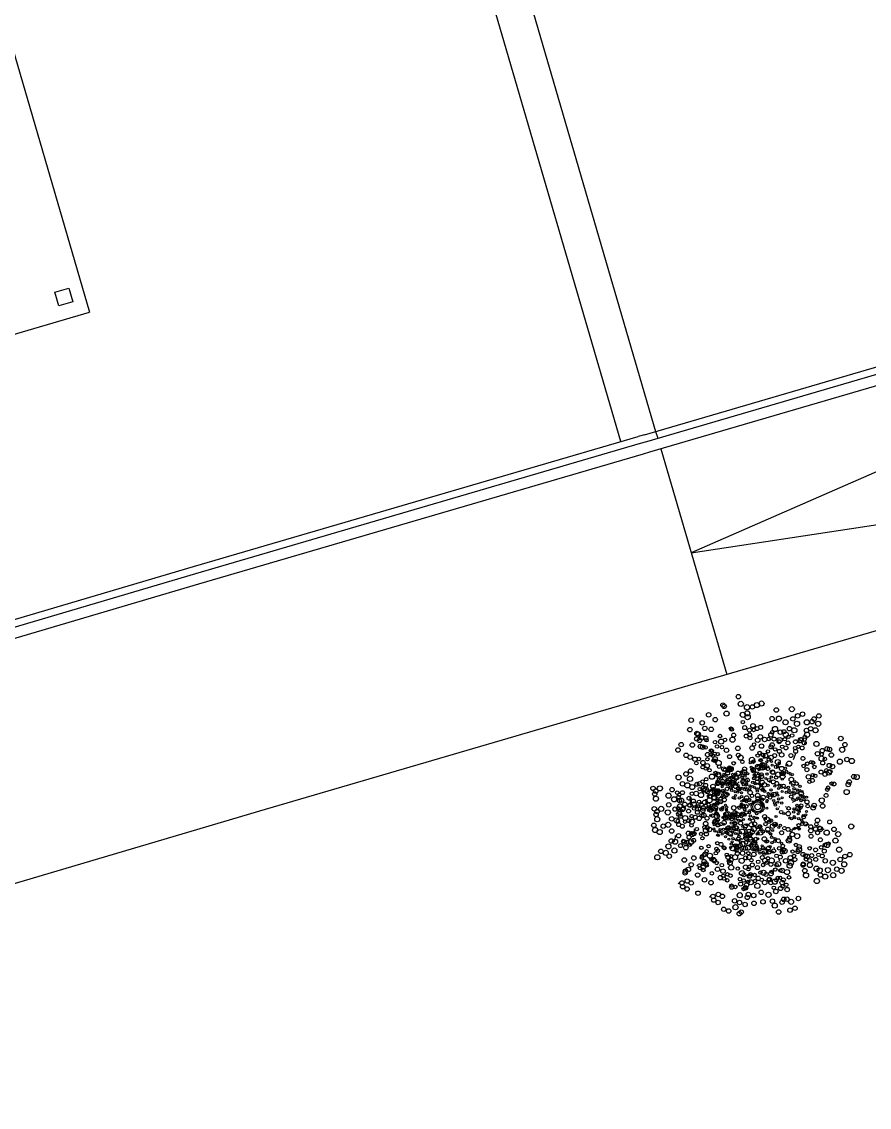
# Model space of a CAD drawing. Header units: millimetres. Extents: x 441061 to 442903, y 4515148 to 4515613.
# Drawn here: x 442456.626 to 442457.359, y 4515546.715 to 4515547.653 of the extents above; entities that cross this region are included whole.
import ezdxf

# ---------------------------------------------------------------- set-up
doc = ezdxf.new("R2010")
doc.units = ezdxf.units.MM
doc.linetypes.add('CONTINUA', pattern=[0])
doc.layers.add('01_mono BAJA', color=2, linetype='Continuous')
doc.layers.add('01_piscinas', color=254, linetype='Continuous')

# ---------------------------------------------------------------- blocks, each defined once
blk = doc.blocks.new('A$C48161785')
at = {"layer": '01_mono BAJA', "color": 254, "linetype": 'CONTINUA'}
for p in [(8.0249, 3), (0, 0, 0)]:
    blk.add_line(p, (8.0249, 0), dxfattribs=at)
blk.add_lwpolyline([(7.8349, 0.2), (7.9349, 0.2), (7.9349, 0.1), (7.8349, 0.1)], close=True, dxfattribs=at)
blk = doc.blocks.new('A$C21391103')
at = {"layer": '01_piscinas'}
for p, q in [((126.1849, 112.3025), (131.732, 93.3335)), ((131.4921, 93.2633), (125.9449, 112.2323)), ((131.655, 93.311), (136.835, 94.8258)), ((128.5387, 92.3997), (131.6121, 93.2984)), ((131.655, 93.311), (131.6121, 93.2984)), ((131.732, 93.3335), (131.746, 93.2859, 0)), ((131.767, 93.2139, 0), (132.2232, 91.6539, 0)), ((116.6448, 88.8855), (128.5387, 92.3997)), ((132.7595, 91.1656), (132.7823, 91.2269)), ((132.6852, 91.0674), (132.7027, 91.1145)), ((132.3084, 90.9126), (132.2962, 90.8991)), ((131.969, 90.8074), (131.971, 90.7674)), ((132.0771, 90.7919), (132.0787, 90.7611)), ((132.0931, 90.7448), (132.0896, 90.7459)), ((132.1373, 90.7602), (132.1339, 90.7614)), ((132.3753, 90.7588), (132.372, 90.7641)), ((132.6781, 90.7734), (132.7051, 90.7858)), ((132.8623, 90.7517), (132.8623, 90.7517)), ((132.9898, 90.7552), (132.9898, 90.7552)), ((132.3119, 90.6725), (132.2985, 90.6756)), ((132.3409, 90.6881), (132.3306, 90.6905)), ((132.5007, 90.6773), (132.4973, 90.6785)), ((132.5881, 90.7406), (132.5826, 90.7378)), ((132.6332, 90.7407), (132.6261, 90.7372)), ((132.1322, 90.6458), (132.1288, 90.647)), ((132.7672, 90.6213), (132.7911, 90.6205)), ((132.947, 90.6422), (132.9479, 90.6396)), ((133.0998, 90.6129), (133.101, 90.6094)), ((132.2169, 90.5639), (132.2136, 90.5692)), ((132.2342, 90.5889), (132.2309, 90.5942)), ((132.3677, 90.5768), (132.3653, 90.5721)), ((132.5258, 90.5525), (132.5354, 90.5422)), ((132.6201, 90.5672), (132.6201, 90.5672)), ((132.8662, 90.5857), (132.8971, 90.5846)), ((132.4881, 90.4463), (132.4873, 90.4448)), ((132.5492, 90.4615), (132.5521, 90.453)), ((132.6097, 90.486), (132.609, 90.4845)), ((132.8491, 90.4494), (132.85, 90.4467)), ((132.0548, 90.4054), (132.0493, 90.4027)), ((132.5827, 90.3779), (132.5864, 90.3668)), ((131.9399, 90.305), (131.9328, 90.3015)), ((132.0203, 90.3341), (132.0148, 90.3313)), ((132.3753, 90.3164), (132.365, 90.3188)), ((132.9726, 90.3621), (132.9737, 90.3587)), ((132.1854, 90.2626), (132.1799, 90.2599)), ((132.3845, 90.2658), (132.3742, 90.2682)), ((131.8951, 90.2122), (131.888, 90.2087)), ((132.3567, 90.1893), (132.3433, 90.1924)), ((132.1097, 90.1194), (132.1026, 90.1158)), ((132.3685, 90.1235), (132.3552, 90.1266))]:
    blk.add_line(p, q, dxfattribs=at)
for points in [[(78.5187, 98.4452), (89.0397, 80.8531), (89.1594, 80.8875), (95.1259, 82.6194), (101.6263, 84.4959), (106.2174, 85.8212), (112.1265, 87.5016), (116.2241, 88.7094), (116.6605, 88.8384), (128.5543, 92.3525), (131.6276, 93.2513), (131.6705, 93.2638), (136.8501, 94.7785, 0.005835), (144.9303, 97.0989, -0.002257), (145.5161, 97.2446, -0.002318), (146.1172, 97.3882, -0.000234), (146.1324, 97.3918, -0.000109), (146.1607, 97.3984, -0.024811), (152.6844, 98.583, -0.026464), (159.712, 99.1724, -0.005162), (161.0881, 99.2006, -0.022759), (169.41, 98.9059), (174.4367, 98.5998), (190.3909, 97.6282)], [(78.4444, 98.4233), (89.005, 80.7651), (89.1802, 80.8154), (95.1468, 82.5473), (101.6471, 84.4238), (106.238, 85.7491), (112.1474, 87.4296), (116.2453, 88.6375), (116.6817, 88.7665), (128.5755, 92.2806), (131.6486, 93.1793), (131.6915, 93.1918), (136.8706, 94.7063, 0.005834), (144.9503, 97.0266, -0.002251), (145.5338, 97.1717, -0.002318), (146.1343, 97.3152, -0.000235), (146.1496, 97.3188, -0.000109), (146.1778, 97.3253, -0.024812), (152.6944, 98.5087, -0.026464), (159.7143, 99.0975, -0.005162), (161.0889, 99.1256, -0.022761), (169.4047, 98.8311), (174.4321, 98.5249), (190.389, 97.5532)]]:
    blk.add_lwpolyline(points, format="xyb", dxfattribs=at)
at = {"layer": '01_piscinas', "elevation": 0}
blk.add_lwpolyline([(147.6622, 95.9923, 0.004391), (146.5456, 95.742, 0.000109), (146.5191, 95.7359, 0.000253), (146.5042, 95.7324, 0.002322), (145.9173, 95.5921, 0.002118), (145.3817, 95.4592, -0.0058), (137.3123, 93.1421), (132.1461, 91.6313), (132.1032, 91.6188), (129.0323, 90.7207), (123.1071, 88.9701)], format="xyb", dxfattribs=at)
at = {"layer": '01_piscinas'}
for points in [[(137.3317, 94.8333), (131.9776, 92.4937), (138.6114, 93.5014)], [(132.1738, 90.8484), (132.1863, 90.8544), (132.1863, 90.8544), (132.1909, 90.8595)], [(131.8596, 90.4987), (131.8698, 90.5273), (131.8698, 90.5273), (131.8691, 90.5424)], [(131.9929, 90.5544), (132.0008, 90.5764), (132.0008, 90.5764), (132.0002, 90.588)]]:
    blk.add_lwpolyline(points, dxfattribs=at)
for centre, radius in [((132.3039, 91.5009), 0.0154), ((132.197, 91.443), 0.0154), ((132.2052, 91.4337), 0.0154), ((132.3205, 91.4514), 0.0178), ((132.3634, 91.4281), 0.0178), ((132.4006, 91.4303), 0.0154), ((132.4324, 91.4429), 0.0178), ((132.4635, 91.4534), 0.0178), ((132.5664, 91.409), 0.0154), ((132.6732, 91.4148), 0.0178), ((131.9775, 91.3387), 0.0154), ((132.0983, 91.3758), 0.0154), ((132.1438, 91.3421), 0.0154), ((132.2218, 91.3842), 0.0178), ((132.3337, 91.3757), 0.0178), ((132.3648, 91.3862), 0.0178), ((132.3679, 91.3597), 0.0178), ((132.5367, 91.3489), 0.0154), ((132.5842, 91.3489), 0.0178), ((132.6805, 91.3472), 0.0154), ((132.7134, 91.3683), 0.0154), ((132.7472, 91.3805), 0.0154), ((132.8269, 91.347), 0.0154), ((132.8598, 91.3681), 0.0154), ((131.9686, 91.2731), 0.0154), ((132.0539, 91.3205), 0.0154), ((132.0717, 91.2818), 0.0154), ((132.1157, 91.2754), 0.0154), ((132.2525, 91.2808), 0.0119), ((132.2588, 91.2736), 0.0119), ((132.3347, 91.3253), 0.0119), ((132.3475, 91.2872), 0.0137), ((132.3805, 91.2693), 0.0137), ((132.405, 91.2999), 0.0154), ((132.4091, 91.2711), 0.0119), ((132.4336, 91.2808), 0.0137), ((132.4575, 91.2888), 0.0137), ((132.5571, 91.2775), 0.0178), ((132.594, 91.2555), 0.0154), ((132.6188, 91.2591), 0.0137), ((132.6299, 91.3241), 0.0178), ((132.6568, 91.2798), 0.0154), ((132.6903, 91.2691), 0.0178), ((132.7087, 91.3137), 0.0178), ((132.7763, 91.324), 0.0178), ((132.7742, 91.2676), 0.0154), ((132.8032, 91.2796), 0.0154), ((132.813, 91.3285), 0.0154), ((132.8367, 91.2689), 0.0178), ((132.8551, 91.3135), 0.0178), ((132.0163, 91.2093), 0.0154), ((132.0179, 91.2465), 0.0154), ((132.0259, 91.2421), 0.0154), ((132.0351, 91.1991), 0.0154), ((132.0507, 91.2163), 0.0154), ((132.0783, 91.2138), 0.0154), ((132.0836, 91.2005), 0.0119), ((132.1424, 91.1865), 0.0119), ((132.1766, 91.2291), 0.0119), ((132.1846, 91.1906), 0.0178), ((132.2116, 91.2032), 0.0119), ((132.2627, 91.2039), 0.0178), ((132.2716, 91.2355), 0.0137), ((132.3577, 91.2291), 0.0137), ((132.3816, 91.2371), 0.0137), ((132.3839, 91.2167), 0.0137), ((132.4374, 91.2005), 0.0154), ((132.4553, 91.2239), 0.0154), ((132.4851, 91.2052), 0.0154), ((132.5138, 91.2084), 0.0119), ((132.5288, 91.2378), 0.0154), ((132.5366, 91.2546), 0.0119), ((132.5503, 91.2084), 0.0137), ((132.5893, 91.2009), 0.0178), ((132.5855, 91.1894), 0.0137), ((132.6245, 91.2071), 0.0119), ((132.6321, 91.2385), 0.0178), ((132.6461, 91.1813), 0.0137), ((132.6497, 91.2233), 0.0119), ((132.6758, 91.2328), 0.0119), ((132.6981, 91.1892), 0.0137), ((132.7264, 91.1928), 0.0119), ((132.7357, 91.2008), 0.0178), ((132.7371, 91.207), 0.0119), ((132.7588, 91.1812), 0.0137), ((132.7623, 91.2232), 0.0119), ((132.7785, 91.2384), 0.0178), ((133.0115, 91.2119), 0.0154), ((131.8861, 91.1325), 0.0154), ((131.9087, 91.1699), 0.0154), ((131.9854, 91.1673), 0.0154), ((132.0412, 91.1569), 0.0154), ((132.0569, 91.1517), 0.0154), ((132.0768, 91.1501), 0.0119), ((132.1147, 91.1296), 0.0119), ((132.1209, 91.1263), 0.0119), ((132.1562, 91.1568), 0.0119), ((132.19, 91.1519), 0.0119), ((132.2217, 91.1308), 0.0154), ((132.2998, 91.1441), 0.0154), ((132.3987, 91.1461), 0.0154), ((132.4125, 91.1707), 0.0119), ((132.4512, 91.1122), 0.0119), ((132.4639, 91.1596), 0.0154), ((132.5077, 91.123), 0.0119), ((132.5295, 91.1535), 0.0137), ((132.5374, 91.167), 0.0154), ((132.5579, 91.1366), 0.0119), ((132.5872, 91.1235), 0.0137), ((132.6062, 91.1552), 0.0119), ((132.632, 91.147), 0.0137), ((132.6965, 91.1459), 0.0119), ((132.6998, 91.1234), 0.0137), ((132.7188, 91.1551), 0.0119), ((132.7446, 91.1469), 0.0137), ((132.8433, 91.1746), 0.0178), ((132.8506, 91.1069), 0.0154), ((132.8835, 91.128), 0.0154), ((132.9173, 91.1403), 0.0154), ((132.934, 91.1366), 0.0154), ((133.0212, 91.1342), 0.0178), ((133.0402, 91.1694), 0.0154), ((131.9428, 91.096), 0.0154), ((131.9707, 91.0834), 0.0154), ((132.0038, 91.0688), 0.0154), ((132.0134, 91.042), 0.0119), ((132.0307, 91.0707), 0.0119), ((132.0586, 91.0449), 0.0154), ((132.0913, 91.1008), 0.0154), ((132.0897, 91.0687), 0.0119), ((132.1135, 91.101), 0.0119), ((132.1279, 91.0932), 0.0119), ((132.1326, 91.0607), 0.0119), ((132.1428, 91.072), 0.0154), ((132.14, 91.1064), 0.0119), ((132.1447, 91.0567), 0.0119), ((132.1612, 91.1045), 0.0119), ((132.1673, 91.0437), 0.0178), ((132.243, 91.0867), 0.0137), ((132.2715, 91.0407), 0.0119), ((132.3031, 91.0969), 0.0137), ((132.3189, 91.0799), 0.0178), ((132.3316, 91.0509), 0.0119), ((132.3863, 91.0439), 0.00702), ((132.3979, 91.0642), 0.0178), ((132.4077, 91.0524), 0.0119), ((132.4056, 91.0487), 0.00702), ((132.4374, 91.0942), 0.0119), ((132.4578, 91.0628), 0.0119), ((132.4582, 91.0626), 0.00702), ((132.4719, 91.0299), 0.0154), ((132.4654, 91.0382), 0.00702), ((132.4741, 91.0979), 0.0119), ((132.4821, 91.0808), 0.00702), ((132.4912, 91.0935), 0.0154), ((132.5008, 91.0504), 0.00702), ((132.5143, 91.0685), 0.0119), ((132.5293, 91.0804), 0.0154), ((132.5329, 91.0539), 0.00702), ((132.5543, 91.0946), 0.0137), ((132.5758, 91.0488), 0.0178), ((132.586, 91.0381), 0.00702), ((132.5863, 91.0438), 0.00702), ((132.6026, 91.0994), 0.0154), ((132.6547, 91.0384), 0.0178), ((132.6669, 91.0945), 0.0137), ((132.7496, 91.0743), 0.0137), ((132.7805, 91.0385), 0.0119), ((132.8066, 91.0479), 0.0119), ((132.8194, 91.0451), 0.0119), ((132.8788, 91.0734), 0.0178), ((132.8791, 91.103), 0.0119), ((132.8865, 91.0432), 0.0137), ((132.9012, 91.0704), 0.0119), ((132.946, 91.0978), 0.0154), ((133.0058, 91.0521), 0.0178), ((133.0541, 91.0674), 0.0154), ((133.0876, 91.0567), 0.0178), ((131.9414, 90.9665), 0.0154), ((131.9742, 90.9876), 0.0154), ((132.0569, 91.0139), 0.0119), ((132.0784, 91.0042), 0.0119), ((132.088, 91.0232), 0.0154), ((132.1039, 90.9929), 0.0119), ((132.1461, 90.9745), 0.0119), ((132.1633, 90.9615), 0.0178), ((132.1712, 91.0176), 0.0119), ((132.2031, 91.001), 0.0154), ((132.203, 90.9656), 0.00702), ((132.2108, 90.9954), 0.0119), ((132.2297, 90.9737), 0.0137), ((132.229, 90.9845), 0.00808), ((132.2423, 91.0047), 0.0178), ((132.2369, 90.9977), 0.00702), ((132.2506, 91.0009), 0.0178), ((132.2455, 91.0141), 0.00702), ((132.2454, 91.0019), 0.00702), ((132.2607, 90.9988), 0.00808), ((132.2638, 90.9634), 0.00808), ((132.285, 90.9687), 0.00702), ((132.3015, 90.9715), 0.0154), ((132.327, 90.9816), 0.00808), ((132.3445, 90.9797), 0.0178), ((132.3463, 91.0015), 0.0137), ((132.3507, 90.9727), 0.00702), ((132.368, 90.9689), 0.00702), ((132.3928, 91.0139), 0.00702), ((132.4052, 90.9966), 0.0154), ((132.3977, 91.0009), 0.00702), ((132.407, 90.9894), 0.0137), ((132.4037, 90.9855), 0.00702), ((132.4334, 90.9631), 0.0178), ((132.4295, 91.0231), 0.00702), ((132.4381, 91.0177), 0.0154), ((132.4422, 90.9677), 0.00702), ((132.4441, 91.0018), 0.00702), ((132.4475, 90.9951), 0.00702), ((132.4529, 91.0267), 0.00702), ((132.4557, 91.0174), 0.00702), ((132.464, 90.9631), 0.0119), ((132.4714, 91.011), 0.0178), ((132.4663, 91.0179), 0.00702), ((132.4666, 91.0342), 0.00702), ((132.4788, 91.012), 0.0119), ((132.4743, 91.0082), 0.00702), ((132.4941, 91.0322), 0.00702), ((132.5011, 90.9665), 0.00808), ((132.5081, 91.0019), 0.0119), ((132.5062, 91.016), 0.00702), ((132.5399, 90.9802), 0.0154), ((132.5367, 91.0284), 0.00702), ((132.5439, 90.9776), 0.0137), ((132.5645, 91.0165), 0.0119), ((132.5781, 90.9632), 0.0178), ((132.5754, 91.0169), 0.00808), ((132.6027, 91.0044), 0.0154), ((132.6045, 90.9695), 0.0137), ((132.6087, 90.9781), 0.00808), ((132.6145, 90.962), 0.00808), ((132.6221, 90.9715), 0.00808), ((132.6288, 91.0067), 0.00808), ((132.6351, 90.9854), 0.00808), ((132.6394, 91.028), 0.00702), ((132.6478, 90.9742), 0.00702), ((132.6621, 90.968), 0.00808), ((132.7553, 91.0223), 0.0119), ((132.777, 90.9965), 0.0137), ((132.8183, 90.9593), 0.0119), ((132.8287, 91.0153), 0.0119), ((132.8747, 90.9801), 0.0137), ((132.903, 90.965), 0.0154), ((132.9118, 90.9919), 0.0119), ((132.9292, 90.9769), 0.0178), ((132.9326, 91.0251), 0.0154), ((132.9376, 90.9836), 0.0137), ((132.9539, 91.0182), 0.0154), ((131.8907, 90.9434), 0.0178), ((131.9176, 90.8991), 0.0154), ((131.9512, 90.8883), 0.0178), ((131.9695, 90.933), 0.0178), ((132.0169, 90.8965), 0.0137), ((132.0358, 90.8995), 0.0154), ((132.0559, 90.9142), 0.0119), ((132.0775, 90.8885), 0.0137), ((132.0811, 90.9305), 0.0119), ((132.1213, 90.9486), 0.0178), ((132.1286, 90.8809), 0.0154), ((132.1615, 90.902), 0.0154), ((132.1576, 90.9169), 0.00808), ((132.1632, 90.902), 0.00808), ((132.1687, 90.9579), 0.0119), ((132.1654, 90.9301), 0.00702), ((132.1845, 90.9074), 0.00702), ((132.1866, 90.9361), 0.00808), ((132.1953, 90.9143), 0.0154), ((132.1942, 90.9005), 0.0137), ((132.1944, 90.9493), 0.00702), ((132.1982, 90.8994), 0.00808), ((132.2029, 90.9535), 0.00702), ((132.2182, 90.9504), 0.00808), ((132.2194, 90.9048), 0.00702), ((132.2266, 90.9104), 0.0137), ((132.225, 90.9277), 0.00808), ((132.2267, 90.8905), 0.00808), ((132.2383, 90.9225), 0.0178), ((132.2439, 90.9425), 0.00702), ((132.247, 90.899), 0.00808), ((132.2487, 90.9188), 0.00702), ((132.263, 90.9046), 0.0178), ((132.2572, 90.9408), 0.0119), ((132.2647, 90.9015), 0.00702), ((132.2661, 90.915), 0.00702), ((132.2681, 90.9429), 0.00808), ((132.2874, 90.9437), 0.0137), ((132.2809, 90.9081), 0.00702), ((132.2824, 90.9245), 0.00702), ((132.2937, 90.9407), 0.0137), ((132.2902, 90.8943), 0.00702), ((132.3019, 90.888), 0.00702), ((132.3213, 90.9586), 0.00702), ((132.3287, 90.9444), 0.00808), ((132.3329, 90.9181), 0.0119), ((132.3302, 90.9067), 0.00702), ((132.3358, 90.9296), 0.00808), ((132.3375, 90.8924), 0.00808), ((132.349, 90.9528), 0.00808), ((132.3578, 90.9009), 0.00808), ((132.3597, 90.8938), 0.00808), ((132.366, 90.9244), 0.0137), ((132.3595, 90.9207), 0.00702), ((132.4028, 90.909), 0.00808), ((132.4127, 90.9374), 0.0119), ((132.4137, 90.9602), 0.00702), ((132.4161, 90.9437), 0.00702), ((132.4205, 90.8996), 0.00808), ((132.4344, 90.9116), 0.0137), ((132.438, 90.9536), 0.0119), ((132.446, 90.8995), 0.00702), ((132.4483, 90.9248), 0.00808), ((132.4495, 90.9418), 0.00702), ((132.4636, 90.9485), 0.0137), ((132.4599, 90.8881), 0.00808), ((132.4687, 90.9095), 0.0154), ((132.4833, 90.8917), 0.0154), ((132.4938, 90.9353), 0.00702), ((132.5087, 90.8877), 0.00808), ((132.5163, 90.9248), 0.0119), ((132.5232, 90.9145), 0.00702), ((132.5305, 90.9457), 0.00808), ((132.5456, 90.9117), 0.0137), ((132.5646, 90.9434), 0.0119), ((132.569, 90.9013), 0.0137), ((132.5856, 90.8883), 0.00702), ((132.6085, 90.9496), 0.0178), ((132.5989, 90.8901), 0.00702), ((132.6072, 90.9308), 0.00702), ((132.6161, 90.8852), 0.0119), ((132.6696, 90.9287), 0.0154), ((132.6654, 90.9041), 0.00702), ((132.6755, 90.9613), 0.00808), ((132.6806, 90.8889), 0.00808), ((132.6943, 90.9139), 0.00702), ((132.7071, 90.8997), 0.0119), ((132.7879, 90.9475), 0.0154), ((132.7955, 90.9131), 0.0119), ((132.8158, 90.9223), 0.0137), ((132.8347, 90.954), 0.0119), ((132.9484, 90.9005), 0.0119), ((132.9639, 90.8982), 0.0137), ((133.063, 90.8943), 0.0154), ((133.0698, 90.9118), 0.0154), ((133.1017, 90.9486), 0.0154), ((133.1218, 90.9457), 0.0178), ((131.7136, 90.8673), 0.0154), ((131.7256, 90.8285), 0.0154), ((131.7324, 90.8484), 0.0154), ((131.7611, 90.8673), 0.0178), ((131.8208, 90.8171), 0.0178), ((131.8455, 90.8584), 0.0154), ((131.8807, 90.838), 0.0119), ((131.8899, 90.8081), 0.0119), ((131.8951, 90.8234), 0.0119), ((131.9172, 90.8379), 0.0137), ((131.9851, 90.8765), 0.0178), ((131.9821, 90.8311), 0.0119), ((132.012, 90.8321), 0.0154), ((132.0376, 90.8624), 0.0119), ((132.0456, 90.8214), 0.0178), ((132.064, 90.866), 0.0178), ((132.0634, 90.8541), 0.0137), ((132.0779, 90.8579), 0.0178), ((132.0895, 90.845), 0.0137), ((132.1049, 90.8135), 0.0154), ((132.102, 90.8513), 0.00808), ((132.1102, 90.8109), 0.0119), ((132.1232, 90.8566), 0.00702), ((132.1285, 90.8627), 0.0119), ((132.1384, 90.8028), 0.0178), ((132.1305, 90.8424), 0.00808), ((132.131, 90.8272), 0.00702), ((132.1502, 90.837), 0.0137), ((132.1568, 90.8474), 0.0178), ((132.1508, 90.8508), 0.00808), ((132.1549, 90.8282), 0.00808), ((132.1609, 90.8307), 0.0137), ((132.1693, 90.8564), 0.00702), ((132.176, 90.8465), 0.00808), ((132.1923, 90.878), 0.00702), ((132.1999, 90.8484), 0.0119), ((132.1954, 90.8255), 0.00702), ((132.1972, 90.8518), 0.00702), ((132.2216, 90.8227), 0.0137), ((132.2252, 90.8646), 0.0119), ((132.2243, 90.8353), 0.00702), ((132.231, 90.8254), 0.00808), ((132.2512, 90.8741), 0.0119), ((132.2511, 90.8764), 0.00808), ((132.2578, 90.8537), 0.00808), ((132.2843, 90.8804), 0.0137), ((132.2815, 90.8448), 0.00702), ((132.2844, 90.8187), 0.00702), ((132.3033, 90.8667), 0.0137), ((132.2989, 90.841), 0.00702), ((132.301, 90.869), 0.00808), ((132.3077, 90.8544), 0.00702), ((132.3141, 90.8585), 0.00702), ((132.3257, 90.8377), 0.00702), ((132.3294, 90.868), 0.00702), ((132.3451, 90.8618), 0.00808), ((132.3541, 90.8708), 0.00702), ((132.3614, 90.8566), 0.00808), ((132.3855, 90.8384), 0.0154), ((132.3817, 90.865), 0.00808), ((132.3834, 90.8849), 0.00702), ((132.3975, 90.8157), 0.0119), ((132.4008, 90.8811), 0.00702), ((132.4156, 90.8741), 0.00702), ((132.4372, 90.8182), 0.0154), ((132.4321, 90.8629), 0.00808), ((132.4343, 90.8492), 0.00808), ((132.4615, 90.8704), 0.0119), ((132.4613, 90.8842), 0.00808), ((132.4752, 90.8051), 0.0154), ((132.4727, 90.8567), 0.0119), ((132.4682, 90.8584), 0.00702), ((132.4847, 90.8472), 0.00808), ((132.508, 90.8132), 0.00808), ((132.5097, 90.8331), 0.00702), ((132.527, 90.8293), 0.00702), ((132.5291, 90.8572), 0.00808), ((132.5356, 90.8164), 0.00808), ((132.5486, 90.8241), 0.0154), ((132.5419, 90.8223), 0.00702), ((132.5557, 90.8833), 0.00702), ((132.5686, 90.8366), 0.00702), ((132.5766, 90.8201), 0.00702), ((132.581, 90.8667), 0.00702), ((132.6025, 90.8745), 0.00702), ((132.607, 90.8454), 0.00702), ((132.6271, 90.8709), 0.00702), ((132.6347, 90.8396), 0.00808), ((132.649, 90.8746), 0.00808), ((132.6537, 90.8557), 0.00702), ((132.6606, 90.8379), 0.00808), ((132.6688, 90.8108), 0.0119), ((132.6818, 90.8433), 0.00702), ((132.6874, 90.8662), 0.00808), ((132.6891, 90.829), 0.00808), ((132.7094, 90.8375), 0.00808), ((132.7111, 90.8573), 0.00702), ((132.7285, 90.8535), 0.00702), ((132.7305, 90.8814), 0.00808), ((132.7382, 90.832), 0.0154), ((132.7345, 90.819), 0.00808), ((132.7433, 90.8466), 0.00702), ((132.9102, 90.8186), 0.0137), ((132.9186, 90.8587), 0.0119), ((132.9239, 90.8722), 0.0119), ((133.052, 90.8422), 0.0178), ((131.734, 90.7959), 0.0178), ((131.8223, 90.7537), 0.0154), ((131.8593, 90.792), 0.0178), ((131.8963, 90.783), 0.0137), ((131.8995, 90.7455), 0.0154), ((131.9102, 90.7855), 0.0154), ((131.9333, 90.7577), 0.0154), ((131.9632, 90.7994), 0.0137), ((131.9643, 90.7505), 0.0119), ((131.9691, 90.7509), 0.0154), ((131.9927, 90.7801), 0.0137), ((131.9972, 90.7591), 0.0154), ((132.0252, 90.7281), 0.0178), ((132.0236, 90.7442), 0.0119), ((132.0319, 90.775), 0.0119), ((132.0497, 90.7537), 0.0119), ((132.062, 90.7323), 0.0154), ((132.0709, 90.7709), 0.0154), ((132.0772, 90.7484), 0.0119), ((132.0988, 90.7547), 0.0119), ((132.1049, 90.7856), 0.0178), ((132.0995, 90.7395), 0.00702), ((132.1289, 90.7548), 0.00702), ((132.136, 90.8026), 0.0137), ((132.1337, 90.7579), 0.00702), ((132.1438, 90.7549), 0.00702), ((132.1487, 90.7341), 0.0119), ((132.1555, 90.7638), 0.0119), ((132.1561, 90.7851), 0.00702), ((132.1608, 90.7593), 0.00702), ((132.1817, 90.7751), 0.0137), ((132.1816, 90.7966), 0.0119), ((132.1814, 90.7685), 0.00702), ((132.1868, 90.8092), 0.00702), ((132.2074, 90.7883), 0.0137), ((132.2107, 90.8103), 0.00808), ((132.2151, 90.7519), 0.00702), ((132.2224, 90.7377), 0.00808), ((132.2718, 90.7327), 0.0154), ((132.2696, 90.8028), 0.00808), ((132.2798, 90.797), 0.00702), ((132.3101, 90.7344), 0.0119), ((132.311, 90.8011), 0.00808), ((132.3169, 90.7414), 0.00702), ((132.3229, 90.7581), 0.00702), ((132.3259, 90.8107), 0.00808), ((132.3255, 90.7578), 0.00702), ((132.3275, 90.7798), 0.00702), ((132.3359, 90.7447), 0.0154), ((132.3408, 90.7425), 0.00808), ((132.3424, 90.7894), 0.00702), ((132.3479, 90.782), 0.00808), ((132.3603, 90.8015), 0.0154), ((132.3594, 90.7436), 0.0119), ((132.3557, 90.7912), 0.00702), ((132.3593, 90.7755), 0.00702), ((132.3781, 90.7873), 0.0119), ((132.3818, 90.7911), 0.00702), ((132.3882, 90.7571), 0.00702), ((132.4375, 90.7401), 0.0447), ((132.4063, 90.7743), 0.00702), ((132.4375, 90.7401), 0.0344), ((132.4375, 90.7401), 0.0203), ((132.4372, 90.8002), 0.0119), ((132.4324, 90.7847), 0.00702), ((132.4524, 90.7885), 0.00702), ((132.4665, 90.7901), 0.0119), ((132.4625, 90.7654), 0.00702), ((132.4705, 90.7489), 0.00702), ((132.501, 90.7742), 0.00702), ((132.5021, 90.7846), 0.00702), ((132.523, 90.8047), 0.0119), ((132.5477, 90.7844), 0.00702), ((132.5545, 90.7667), 0.00808), ((132.56, 90.7525), 0.00808), ((132.5758, 90.772), 0.00702), ((132.5814, 90.795), 0.00808), ((132.6034, 90.7662), 0.00808), ((132.6063, 90.8026), 0.00702), ((132.6818, 90.7924), 0.00808), ((132.7076, 90.7907), 0.00808), ((132.7079, 90.7494), 0.00808), ((132.7157, 90.8015), 0.00702), ((132.7325, 90.7343), 0.0119), ((132.7288, 90.7961), 0.00702), ((132.7378, 90.7478), 0.0119), ((132.7362, 90.7818), 0.00808), ((132.7477, 90.8087), 0.00702), ((132.7565, 90.7903), 0.00808), ((132.7582, 90.8101), 0.00702), ((132.7777, 90.7738), 0.0137), ((132.7755, 90.8063), 0.00702), ((132.7827, 90.7447), 0.0119), ((132.821, 90.7326), 0.0154), ((132.8278, 90.75), 0.0154), ((132.8798, 90.784), 0.0178), ((132.8862, 90.7461), 0.0154), ((131.7228, 90.7261), 0.0154), ((131.7349, 90.6873), 0.0154), ((131.7432, 90.6547), 0.0178), ((131.7416, 90.7072), 0.0154), ((131.7703, 90.7261), 0.0178), ((131.816, 90.7013), 0.0178), ((131.8429, 90.657), 0.0154), ((131.8666, 90.7244), 0.0154), ((131.8878, 90.7293), 0.0119), ((131.8948, 90.6909), 0.0178), ((131.897, 90.6995), 0.0119), ((131.9034, 90.6744), 0.0137), ((131.9022, 90.7148), 0.0119), ((131.9184, 90.7223), 0.0154), ((131.9243, 90.7293), 0.0137), ((131.9362, 90.6621), 0.0178), ((131.9594, 90.7103), 0.0137), ((131.9801, 90.6762), 0.0119), ((131.9984, 90.728), 0.0119), ((132.0059, 90.6679), 0.0137), ((132.0201, 90.7023), 0.0137), ((132.0326, 90.6605), 0.0154), ((132.0382, 90.7264), 0.0119), ((132.0519, 90.6801), 0.0137), ((132.0584, 90.716), 0.0154), ((132.0654, 90.6816), 0.0154), ((132.087, 90.6611), 0.0137), ((132.0931, 90.7295), 0.00702), ((132.0975, 90.7146), 0.00702), ((132.1123, 90.7179), 0.0154), ((132.1125, 90.6808), 0.00702), ((132.1204, 90.7309), 0.0137), ((132.1156, 90.7318), 0.00702), ((132.1205, 90.7188), 0.00702), ((132.126, 90.6788), 0.0119), ((132.1459, 90.7216), 0.0119), ((132.1544, 90.6763), 0.0178), ((132.1513, 90.6951), 0.0119), ((132.1521, 90.7221), 0.00702), ((132.1568, 90.6963), 0.00702), ((132.1649, 90.6754), 0.00702), ((132.182, 90.7271), 0.00702), ((132.1873, 90.7231), 0.0119), ((132.1953, 90.7289), 0.00702), ((132.1963, 90.7375), 0.00702), ((132.1969, 90.6656), 0.00702), ((132.2132, 90.6688), 0.0154), ((132.2135, 90.6618), 0.0137), ((132.2092, 90.6908), 0.00702), ((132.2198, 90.691), 0.0137), ((132.2172, 90.6744), 0.00702), ((132.2213, 90.7168), 0.00702), ((132.2217, 90.7209), 0.00702), ((132.2333, 90.6658), 0.0178), ((132.2311, 90.6922), 0.0154), ((132.2434, 90.6642), 0.00808), ((132.2513, 90.6774), 0.00702), ((132.2609, 90.6736), 0.0154), ((132.2599, 90.6938), 0.00702), ((132.2598, 90.6817), 0.00702), ((132.265, 90.6853), 0.0119), ((132.2804, 90.683), 0.0137), ((132.2787, 90.7033), 0.0119), ((132.2751, 90.6785), 0.00808), ((132.2887, 90.7036), 0.00702), ((132.3017, 90.6889), 0.0119), ((132.3007, 90.6706), 0.00702), ((132.3207, 90.6915), 0.00808), ((132.325, 90.6711), 0.00808), ((132.3346, 90.6899), 0.0154), ((132.3419, 90.6969), 0.00702), ((132.3475, 90.7198), 0.00808), ((132.3493, 90.6826), 0.00808), ((132.3584, 90.7015), 0.0119), ((132.3795, 90.6994), 0.00808), ((132.3833, 90.7146), 0.00702), ((132.3862, 90.6767), 0.00808), ((132.4099, 90.6678), 0.00702), ((132.4273, 90.664), 0.00702), ((132.4294, 90.692), 0.00808), ((132.4853, 90.6728), 0.0137), ((132.4997, 90.6526), 0.0178), ((132.5003, 90.7314), 0.00702), ((132.5639, 90.6729), 0.00702), ((132.5729, 90.7261), 0.00702), ((132.5997, 90.7037), 0.0119), ((132.6171, 90.6941), 0.00702), ((132.6484, 90.6928), 0.0154), ((132.6511, 90.7294), 0.0119), ((132.6868, 90.7054), 0.00808), ((132.6885, 90.7252), 0.00702), ((132.6886, 90.6725), 0.00702), ((132.6932, 90.6634), 0.00702), ((132.7059, 90.7214), 0.00702), ((132.7151, 90.7262), 0.0154), ((132.7163, 90.6916), 0.00702), ((132.7207, 90.7145), 0.00702), ((132.7249, 90.7079), 0.00702), ((132.7553, 90.6681), 0.0119), ((132.7522, 90.6791), 0.00808), ((132.7697, 90.6843), 0.00702), ((132.7741, 90.7072), 0.00702), ((131.7196, 90.6126), 0.0154), ((131.728, 90.5799), 0.0178), ((131.7846, 90.6068), 0.0154), ((131.8182, 90.6157), 0.0178), ((131.8764, 90.6462), 0.0178), ((131.8853, 90.642), 0.0119), ((131.8917, 90.6169), 0.0137), ((131.9163, 90.6058), 0.0137), ((131.9352, 90.6376), 0.0119), ((131.9611, 90.6444), 0.0137), ((131.9819, 90.6374), 0.0178), ((131.9798, 90.6118), 0.0119), ((132.0168, 90.5864), 0.0119), ((132.0689, 90.5991), 0.0119), ((132.0777, 90.6243), 0.0154), ((132.0888, 90.5953), 0.0137), ((132.1042, 90.5834), 0.0154), ((132.1323, 90.6305), 0.00702), ((132.1341, 90.588), 0.00702), ((132.1462, 90.6383), 0.0178), ((132.1367, 90.6157), 0.00702), ((132.1387, 90.6405), 0.00702), ((132.1548, 90.6329), 0.00702), ((132.162, 90.6144), 0.0137), ((132.1607, 90.651), 0.0119), ((132.1597, 90.6198), 0.00702), ((132.1811, 90.6196), 0.0119), ((132.205, 90.6308), 0.0154), ((132.2013, 90.6194), 0.00702), ((132.2315, 90.59), 0.0154), ((132.2362, 90.5936), 0.0154), ((132.2388, 90.5911), 0.00702), ((132.2542, 90.5879), 0.00808), ((132.2587, 90.656), 0.0119), ((132.255, 90.6276), 0.00808), ((132.2652, 90.6044), 0.00702), ((132.2836, 90.5935), 0.0178), ((132.2791, 90.6246), 0.0119), ((132.2762, 90.6329), 0.00702), ((132.2826, 90.6274), 0.0119), ((132.2819, 90.6558), 0.00808), ((132.2919, 90.5976), 0.0119), ((132.3056, 90.6469), 0.00702), ((132.3191, 90.6273), 0.0137), ((132.3229, 90.6432), 0.00702), ((132.3338, 90.605), 0.00702), ((132.3393, 90.6526), 0.00702), ((132.3542, 90.6083), 0.0137), ((132.3491, 90.5897), 0.00808), ((132.3627, 90.6148), 0.00702), ((132.3806, 90.6538), 0.00702), ((132.393, 90.6162), 0.0154), ((132.4033, 90.6448), 0.0119), ((132.4107, 90.5866), 0.0178), ((132.4169, 90.622), 0.0137), ((132.4316, 90.5961), 0.00808), ((132.4364, 90.6624), 0.00702), ((132.452, 90.603), 0.0137), ((132.4528, 90.6015), 0.00702), ((132.4601, 90.5872), 0.00808), ((132.491, 90.6207), 0.0119), ((132.4902, 90.657), 0.00702), ((132.507, 90.5849), 0.0154), ((132.5162, 90.637), 0.0119), ((132.5224, 90.6463), 0.00702), ((132.5291, 90.6459), 0.0119), ((132.5399, 90.606), 0.0154), ((132.5566, 90.6176), 0.0154), ((132.5585, 90.6143), 0.00702), ((132.5663, 90.6177), 0.00702), ((132.5838, 90.5976), 0.00702), ((132.594, 90.6119), 0.00808), ((132.6214, 90.5927), 0.0119), ((132.6473, 90.5844), 0.0137), ((132.6597, 90.6627), 0.00702), ((132.672, 90.6581), 0.00808), ((132.6884, 90.5885), 0.00702), ((132.6963, 90.5919), 0.00702), ((132.7197, 90.613), 0.0119), ((132.7184, 90.5935), 0.00702), ((132.7208, 90.6576), 0.00808), ((132.7457, 90.6225), 0.0119), ((132.7413, 90.647), 0.00702), ((132.7486, 90.6328), 0.00808), ((132.769, 90.6219), 0.0137), ((132.8042, 90.6029), 0.0137), ((132.8382, 90.5872), 0.0154), ((132.8431, 90.6206), 0.0119), ((132.8507, 90.6465), 0.0154), ((132.8685, 90.5864), 0.0178), ((132.8648, 90.5948), 0.0137), ((132.9348, 90.6355), 0.0137), ((132.9648, 90.5847), 0.0154), ((133.084, 90.6041), 0.0178), ((131.7599, 90.5656), 0.0178), ((131.8425, 90.5733), 0.0154), ((131.8906, 90.5403), 0.0154), ((131.9584, 90.5568), 0.0154), ((131.9626, 90.5298), 0.0137), ((131.978, 90.5585), 0.0119), ((131.9842, 90.5518), 0.0178), ((131.9945, 90.5077), 0.0137), ((131.9979, 90.5547), 0.0137), ((132.0461, 90.5529), 0.0119), ((132.0554, 90.523), 0.0119), ((132.0794, 90.5767), 0.0178), ((132.0826, 90.5528), 0.0137), ((132.1413, 90.5731), 0.00702), ((132.1591, 90.5435), 0.00702), ((132.1647, 90.5664), 0.00808), ((132.1668, 90.5427), 0.00702), ((132.177, 90.5826), 0.00702), ((132.1842, 90.5677), 0.00702), ((132.1922, 90.5512), 0.00702), ((132.2009, 90.5837), 0.00808), ((132.2129, 90.5619), 0.00702), ((132.2147, 90.5337), 0.00702), ((132.2215, 90.5661), 0.00702), ((132.2303, 90.5869), 0.00702), ((132.2314, 90.5521), 0.00702), ((132.2379, 90.5173), 0.00702), ((132.2482, 90.5548), 0.0154), ((132.2553, 90.5423), 0.00702), ((132.2609, 90.5653), 0.00808), ((132.266, 90.5205), 0.00808), ((132.2798, 90.5801), 0.00702), ((132.2846, 90.5564), 0.00702), ((132.3034, 90.5186), 0.0119), ((132.302, 90.5526), 0.00702), ((132.304, 90.5805), 0.00808), ((132.3091, 90.5357), 0.00808), ((132.3183, 90.562), 0.00702), ((132.3293, 90.5688), 0.0178), ((132.3234, 90.5173), 0.00702), ((132.3562, 90.5244), 0.0154), ((132.356, 90.5425), 0.0137), ((132.3502, 90.5441), 0.00702), ((132.3558, 90.567), 0.00808), ((132.3575, 90.5298), 0.00808), ((132.375, 90.5742), 0.0119), ((132.3778, 90.5383), 0.00808), ((132.3856, 90.5232), 0.0137), ((132.3897, 90.5137), 0.0178), ((132.3795, 90.5581), 0.00702), ((132.3865, 90.5416), 0.00808), ((132.4008, 90.566), 0.0137), ((132.3969, 90.5544), 0.00702), ((132.3989, 90.5823), 0.00808), ((132.4247, 90.5181), 0.0119), ((132.4345, 90.5533), 0.00808), ((132.4378, 90.5196), 0.00702), ((132.4407, 90.5592), 0.00702), ((132.4563, 90.5619), 0.0178), ((132.4727, 90.5689), 0.0119), ((132.4833, 90.5175), 0.0154), ((132.5024, 90.5689), 0.00702), ((132.5172, 90.562), 0.00702), ((132.5268, 90.552), 0.00808), ((132.5335, 90.5293), 0.00808), ((132.5404, 90.577), 0.00702), ((132.5572, 90.5204), 0.00702), ((132.6025, 90.561), 0.0137), ((132.652, 90.5072), 0.0178), ((132.6572, 90.5132), 0.0137), ((132.6576, 90.5277), 0.0119), ((132.6681, 90.5752), 0.00808), ((132.6766, 90.5485), 0.0154), ((132.7102, 90.5377), 0.0178), ((132.7239, 90.5861), 0.00808), ((132.8043, 90.5749), 0.0154), ((132.8059, 90.537), 0.0137), ((132.8507, 90.5605), 0.0137), ((132.8703, 90.5124), 0.0137), ((132.9141, 90.5617), 0.0178), ((132.9746, 90.5066), 0.0178), ((132.993, 90.5512), 0.0178), ((131.7682, 90.4327), 0.0154), ((131.8202, 90.4667), 0.0178), ((131.8402, 90.504), 0.0154), ((131.8616, 90.4379), 0.0178), ((131.866, 90.499), 0.0178), ((131.9037, 90.4719), 0.0137), ((131.9227, 90.5037), 0.0119), ((131.9287, 90.4967), 0.0154), ((131.9407, 90.4579), 0.0154), ((131.9485, 90.4954), 0.0137), ((131.9672, 90.4779), 0.0119), ((131.9762, 90.4966), 0.0178), ((132.0475, 90.4575), 0.0119), ((132.0976, 90.4679), 0.0119), ((132.1524, 90.4488), 0.0119), ((132.1576, 90.4884), 0.0119), ((132.1615, 90.4372), 0.0119), ((132.1834, 90.4801), 0.0137), ((132.2026, 90.4592), 0.0119), ((132.207, 90.4539), 0.0119), ((132.2501, 90.4598), 0.00702), ((132.2557, 90.4827), 0.00808), ((132.2632, 90.4522), 0.0154), ((132.2603, 90.4976), 0.00702), ((132.2806, 90.4724), 0.0119), ((132.2794, 90.4738), 0.00702), ((132.2795, 90.4388), 0.00702), ((132.2898, 90.4426), 0.0119), ((132.2897, 90.5116), 0.00702), ((132.2897, 90.4765), 0.00702), ((132.295, 90.4579), 0.0119), ((132.2968, 90.47), 0.00702), ((132.3004, 90.4547), 0.00808), ((132.307, 90.5078), 0.00702), ((132.3171, 90.4724), 0.0137), ((132.3191, 90.4906), 0.00702), ((132.3315, 90.4832), 0.0178), ((132.3241, 90.4458), 0.00702), ((132.3522, 90.4534), 0.0137), ((132.3571, 90.4936), 0.0119), ((132.37, 90.4581), 0.0178), ((132.3912, 90.4711), 0.0119), ((132.3925, 90.4803), 0.00808), ((132.4003, 90.4935), 0.00702), ((132.4041, 90.4436), 0.00808), ((132.4089, 90.5098), 0.00702), ((132.4165, 90.4873), 0.0119), ((132.4209, 90.4515), 0.0154), ((132.4242, 90.4946), 0.00808), ((132.4253, 90.449), 0.00702), ((132.4309, 90.4719), 0.00808), ((132.4339, 90.4608), 0.00808), ((132.4529, 90.4432), 0.00808), ((132.4678, 90.4699), 0.00702), ((132.4751, 90.4547), 0.0119), ((132.4802, 90.4485), 0.00808), ((132.4979, 90.5009), 0.0119), ((132.5039, 90.4396), 0.00702), ((132.5116, 90.4546), 0.0137), ((132.5067, 90.501), 0.00808), ((132.5233, 90.4638), 0.00808), ((132.5352, 90.4921), 0.00808), ((132.5467, 90.4356), 0.0137), ((132.5555, 90.5006), 0.00808), ((132.58, 90.5054), 0.0137), ((132.5857, 90.4533), 0.0119), ((132.6018, 90.4883), 0.00808), ((132.611, 90.4696), 0.0119), ((132.6138, 90.442), 0.0137), ((132.6228, 90.435), 0.0178), ((132.7013, 90.4769), 0.0119), ((132.7231, 90.4451), 0.0178), ((132.7236, 90.464), 0.0154), ((132.7966, 90.4534), 0.0119), ((132.837, 90.4426), 0.0137), ((132.876, 90.4604), 0.0119), ((132.8976, 90.4346), 0.0137), ((132.9012, 90.4766), 0.0119), ((132.9164, 90.4761), 0.0178), ((132.9273, 90.486), 0.0119), ((133.0001, 90.4441), 0.0178), ((131.7436, 90.3915), 0.0178), ((131.8018, 90.422), 0.0178), ((131.8261, 90.3992), 0.0154), ((131.9304, 90.3727), 0.0154), ((131.9956, 90.3862), 0.0154), ((132.0511, 90.3888), 0.0119), ((132.0533, 90.3983), 0.0119), ((132.0669, 90.3614), 0.0154), ((132.0688, 90.4067), 0.0119), ((132.0736, 90.4128), 0.0154), ((132.084, 90.4323), 0.0119), ((132.1072, 90.4021), 0.0178), ((132.1179, 90.3774), 0.0119), ((132.1321, 90.3749), 0.0154), ((132.1379, 90.3681), 0.0154), ((132.1477, 90.4192), 0.0119), ((132.2236, 90.4084), 0.0119), ((132.2335, 90.3921), 0.0154), ((132.239, 90.3636), 0.0119), ((132.2523, 90.3732), 0.0154), ((132.2528, 90.3982), 0.0119), ((132.281, 90.3921), 0.0178), ((132.2963, 90.4175), 0.0137), ((132.2948, 90.4317), 0.00702), ((132.3267, 90.3674), 0.0178), ((132.333, 90.4197), 0.0154), ((132.354, 90.3875), 0.0137), ((132.3729, 90.4193), 0.0119), ((132.3773, 90.3904), 0.0154), ((132.3938, 90.3719), 0.0119), ((132.4102, 90.4115), 0.0154), ((132.4326, 90.4347), 0.00808), ((132.4403, 90.3604), 0.0119), ((132.4534, 90.4202), 0.00808), ((132.4687, 90.3899), 0.0137), ((132.4746, 90.4256), 0.00702), ((132.4864, 90.369), 0.0154), ((132.4819, 90.4113), 0.00808), ((132.5022, 90.4198), 0.00808), ((132.5079, 90.3849), 0.0119), ((132.516, 90.4291), 0.0154), ((132.5213, 90.4359), 0.00702), ((132.5338, 90.369), 0.0178), ((132.5361, 90.4289), 0.00702), ((132.5674, 90.4015), 0.0119), ((132.5932, 90.3932), 0.0137), ((132.6074, 90.4276), 0.0137), ((132.6302, 90.3673), 0.0154), ((132.663, 90.3884), 0.0154), ((132.6667, 90.3525), 0.0178), ((132.6785, 90.4307), 0.0119), ((132.6878, 90.4009), 0.0119), ((132.6942, 90.3758), 0.0137), ((132.715, 90.4307), 0.0137), ((132.7501, 90.4117), 0.0137), ((132.767, 90.402), 0.0137), ((132.7709, 90.3775), 0.0119), ((132.7805, 90.398), 0.0154), ((132.7967, 90.3693), 0.0137), ((132.8108, 90.4036), 0.0137), ((132.8387, 90.3768), 0.0137), ((132.8577, 90.4085), 0.0119), ((132.8835, 90.4003), 0.0137), ((132.9043, 90.3673), 0.0154), ((132.9568, 90.3534), 0.0178), ((133.0075, 90.3764), 0.0154), ((133.0403, 90.3975), 0.0154), ((133.0742, 90.4098), 0.0154), ((131.9352, 90.2834), 0.0154), ((131.938, 90.2957), 0.0154), ((131.9582, 90.3067), 0.0154), ((131.9779, 90.34), 0.0154), ((132.0344, 90.3354), 0.0119), ((132.0387, 90.3158), 0.0119), ((132.0608, 90.323), 0.0154), ((132.0617, 90.3034), 0.0119), ((132.0627, 90.3455), 0.0119), ((132.0786, 90.3464), 0.0154), ((132.0842, 90.3358), 0.0119), ((132.1544, 90.3522), 0.0119), ((132.1594, 90.3088), 0.0154), ((132.1891, 90.337), 0.0119), ((132.1974, 90.2957), 0.0154), ((132.2455, 90.3534), 0.0154), ((132.2539, 90.3207), 0.0178), ((132.2994, 90.3136), 0.0119), ((132.3289, 90.2817), 0.0178), ((132.3536, 90.323), 0.0154), ((132.373, 90.3093), 0.0119), ((132.3782, 90.3246), 0.0119), ((132.4003, 90.3391), 0.0137), ((132.4354, 90.3201), 0.0137), ((132.4561, 90.286), 0.0119), ((132.4781, 90.2848), 0.0178), ((132.4744, 90.3378), 0.0119), ((132.4996, 90.354), 0.0119), ((132.5283, 90.3424), 0.0137), ((132.534, 90.2903), 0.0119), ((132.5592, 90.3066), 0.0119), ((132.5675, 90.3374), 0.0119), ((132.5795, 90.3443), 0.0178), ((132.5942, 90.3003), 0.0119), ((132.6064, 90.2999), 0.0154), ((132.64, 90.2892), 0.0178), ((132.6583, 90.3338), 0.0178), ((132.7508, 90.3379), 0.0154), ((132.7519, 90.3458), 0.0137), ((132.7628, 90.2991), 0.0154), ((132.7983, 90.3379), 0.0178), ((132.8439, 90.3131), 0.0178), ((132.8658, 90.3005), 0.0178), ((132.9228, 90.3027), 0.0178), ((132.9837, 90.309), 0.0154), ((133.0173, 90.2983), 0.0178), ((133.0357, 90.343), 0.0178), ((131.9134, 90.2139), 0.0154), ((131.9503, 90.2271), 0.0154), ((131.9782, 90.2144), 0.0154), ((132.0221, 90.2686), 0.0154), ((132.0695, 90.2359), 0.0154), ((132.1146, 90.216), 0.0154), ((132.12, 90.2809), 0.0119), ((132.1794, 90.2506), 0.0154), ((132.1994, 90.2639), 0.0119), ((132.2038, 90.2444), 0.0119), ((132.2268, 90.2319), 0.0119), ((132.2278, 90.274), 0.0119), ((132.2493, 90.2643), 0.0119), ((132.3145, 90.2406), 0.0119), ((132.3191, 90.2066), 0.0137), ((132.3417, 90.2704), 0.0137), ((132.3408, 90.2313), 0.0119), ((132.3701, 90.2212), 0.0119), ((132.3807, 90.2615), 0.0154), ((132.3822, 90.2587), 0.0119), ((132.3891, 90.2188), 0.0178), ((132.3873, 90.274), 0.0119), ((132.4158, 90.2691), 0.0119), ((132.4179, 90.2272), 0.0119), ((132.4411, 90.2464), 0.0154), ((132.4653, 90.2354), 0.0119), ((132.4854, 90.2171), 0.0154), ((132.495, 90.2726), 0.0137), ((132.5183, 90.2382), 0.0154), ((132.5157, 90.2385), 0.0119), ((132.529, 90.2783), 0.0154), ((132.5279, 90.2153), 0.0137), ((132.5555, 90.2231), 0.0178), ((132.5668, 90.233), 0.0119), ((132.5759, 90.2485), 0.0119), ((132.5921, 90.2492), 0.0119), ((132.6064, 90.2166), 0.0154), ((132.6148, 90.2352), 0.0137), ((132.6538, 90.2529), 0.0119), ((132.7712, 90.2665), 0.0178), ((132.8462, 90.2275), 0.0178), ((132.8709, 90.2688), 0.0154), ((132.9044, 90.258), 0.0178), ((132.9591, 90.2678), 0.0178), ((131.919, 90.1886), 0.0154), ((131.949, 90.1723), 0.0154), ((132.0247, 90.1431), 0.0154), ((132.1649, 90.1342), 0.0154), ((132.258, 90.1856), 0.0154), ((132.2567, 90.1958), 0.0119), ((132.2831, 90.1865), 0.0119), ((132.313, 90.1295), 0.0178), ((132.3398, 90.1724), 0.0119), ((132.35, 90.1807), 0.0119), ((132.3537, 90.1801), 0.0154), ((132.3604, 90.2), 0.0154), ((132.3723, 90.1342), 0.0154), ((132.4348, 90.1941), 0.0178), ((132.4617, 90.1497), 0.0154), ((132.5122, 90.1324), 0.0178), ((132.5486, 90.1811), 0.0119), ((132.5629, 90.1554), 0.0154), ((132.5957, 90.1765), 0.0154), ((132.6088, 90.1911), 0.0119), ((132.6355, 90.201), 0.0119), ((132.6412, 90.1684), 0.0154), ((132.128, 90.1211), 0.0154), ((132.1336, 90.0957), 0.0154), ((132.1636, 90.0795), 0.0154), ((132.1928, 90.1216), 0.0154), ((132.2776, 90.0908), 0.0154), ((132.3118, 90.0787), 0.0154), ((132.3499, 90.0656), 0.0154), ((132.3655, 90.1143), 0.0154), ((132.4093, 90.1278), 0.0154), ((132.412, 90.0733), 0.0154), ((132.4736, 90.084), 0.0154), ((132.5391, 90.088), 0.0154), ((132.555, 90.0578), 0.0178), ((132.6056, 90.0808), 0.0154), ((132.6174, 90.101), 0.0154), ((132.6385, 90.1019), 0.0154), ((132.6679, 90.0837), 0.0178), ((132.7186, 90.1067), 0.0154), ((132.2025, 90.0325), 0.0154), ((132.2367, 90.0205), 0.0154), ((132.2836, 90.0465), 0.0178), ((132.3105, 90.0021), 0.0154), ((132.3237, 90.0129), 0.0154), ((132.5819, 90.0134), 0.0154), ((132.6602, 90.0264), 0.0154), ((132.6949, 90.0393), 0.0154)]:
    blk.add_circle(centre, radius, dxfattribs=at)
at = {"layer": '01_piscinas', "rotation": 16.30065189049539}
blk.add_blockref('A$C48161785', (120.1161, 91.9049, 0), dxfattribs=at)

msp = doc.modelspace()

# ---------------------------------------------------------------- block references
at = {"layer": '01_piscinas', "color": 6, "linetype": 'CONTINUA', "xscale": 0.125, "yscale": 0.125, "zscale": 0.125}
msp.add_blockref('A$C21391103', (442440.70759, 4515535.63213), dxfattribs=at)

doc.saveas('drawing.dxf')
